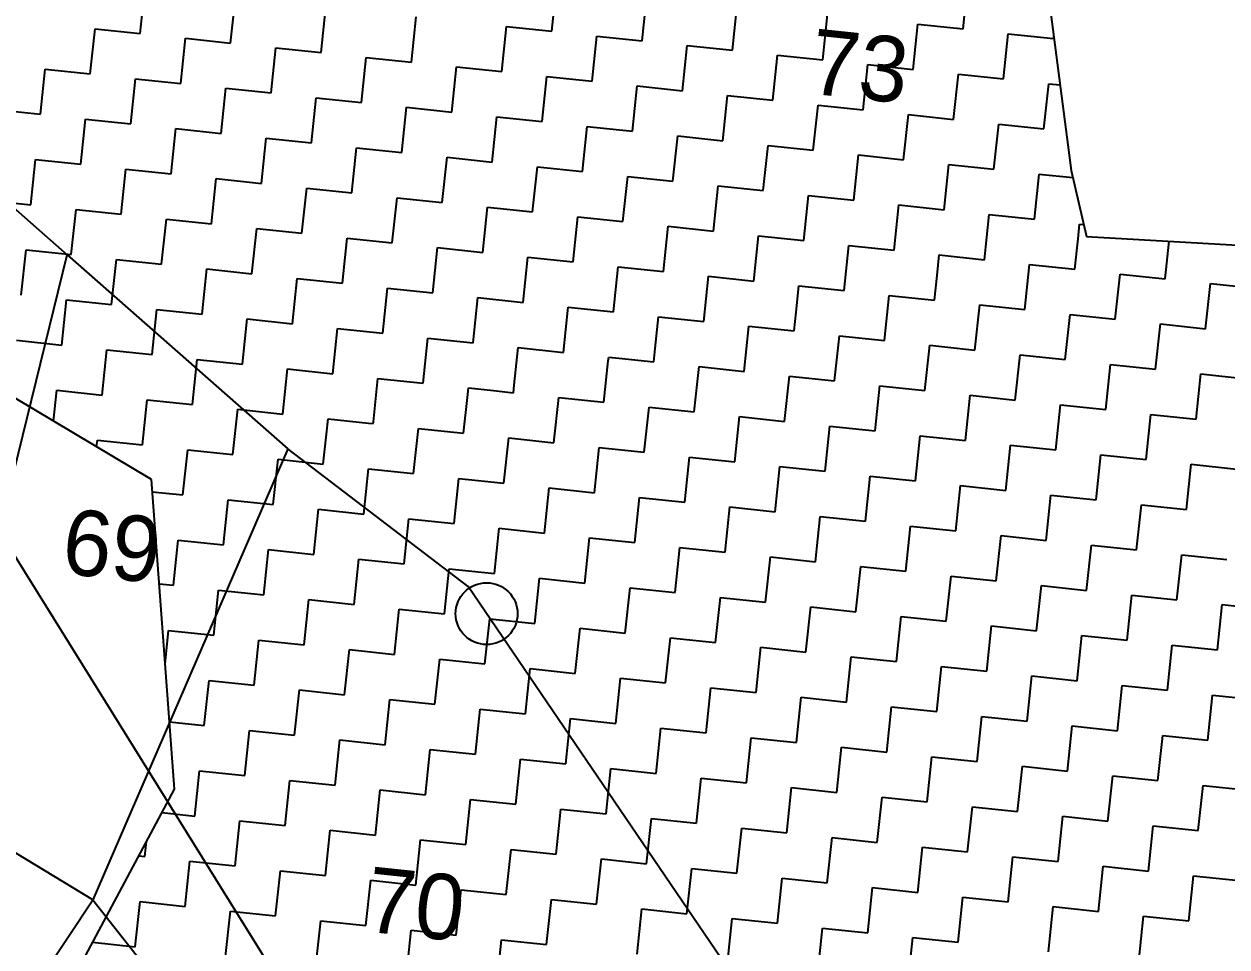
# Model space of a CAD drawing. Header units: metres. Extents: x 280481 to 282577, y 2046849 to 2049552.
# Drawn here: x 281837.7 to 282115.6, y 2048915.4 to 2049128.6 of the extents above; entities that cross this region are included whole.
import ezdxf
from ezdxf.enums import TextEntityAlignment as Align

# ---------------------------------------------------------------- set-up
doc = ezdxf.new("R2010")
doc.units = ezdxf.units.M
for name, color, linetype in [('POLY_HATCH', 12, 'Continuous'), ('POLY_PARCEL', 6, 'Continuous'), ('TEXT_PARCEL', 7, 'Continuous')]:
    doc.layers.add(name, color=color, linetype=linetype)
doc.styles.add('TEXT_MAP', font='KRDEV050.TTF')

# ---------------------------------------------------------------- blocks, each defined once
blk = doc.blocks.new('1253645985')
blk.add_circle((281405.541, 2048959.351), 1.714)
at = {"layer": 'POLY_HATCH', "linetype": 'Continuous'}
for p, q in [((281390.772, 2048993.746), (281391.365, 2048996.192)), ((281395.665, 2048992.56), (281396.258, 2048995.006)), ((281387.733, 2048991.892), (281388.326, 2048994.339)), ((281388.326, 2048994.339), (281390.772, 2048993.746)), ((281400.558, 2048991.374), (281401.151, 2048993.82)), ((281392.626, 2048990.706), (281393.219, 2048993.153)), ((281393.219, 2048993.153), (281395.665, 2048992.56)), ((281413.383, 2048990.855), (281413.976, 2048993.302)), ((281384.693, 2048990.039), (281385.286, 2048992.485)), ((281385.286, 2048992.485), (281387.733, 2048991.892)), ((281405.451, 2048990.188), (281406.044, 2048992.634)), ((281397.518, 2048989.52), (281398.111, 2048991.967)), ((281398.111, 2048991.967), (281400.558, 2048991.374)), ((281418.276, 2048989.669), (281418.869, 2048992.116)), ((281389.586, 2048988.853), (281390.179, 2048991.299)), ((281390.179, 2048991.299), (281392.626, 2048990.706)), ((281410.344, 2048989.002), (281410.937, 2048991.448)), ((281410.937, 2048991.448), (281413.383, 2048990.855)), ((281382.247, 2048990.632), (281384.693, 2048990.039)), ((281402.411, 2048988.334), (281403.004, 2048990.781)), ((281403.004, 2048990.781), (281405.451, 2048990.188)), ((281423.169, 2048988.484), (281423.762, 2048990.93)), ((281435.994, 2048987.965), (281436.587, 2048990.411)), ((281394.479, 2048987.667), (281395.072, 2048990.113)), ((281395.072, 2048990.113), (281397.518, 2048989.52)), ((281415.236, 2048987.816), (281415.829, 2048990.262)), ((281415.829, 2048990.262), (281418.276, 2048989.669)), ((281428.062, 2048987.298), (281428.655, 2048989.744)), ((281386.547, 2048986.999), (281387.14, 2048989.446)), ((281387.14, 2048989.446), (281389.586, 2048988.853)), ((281407.304, 2048987.148), (281407.897, 2048989.595)), ((281407.897, 2048989.595), (281410.344, 2048989.002)), ((281420.129, 2048986.63), (281420.722, 2048989.076)), ((281420.722, 2048989.076), (281423.169, 2048988.484)), ((281399.372, 2048986.481), (281399.965, 2048988.927)), ((281399.965, 2048988.927), (281402.411, 2048988.334)), ((281412.197, 2048985.963), (281412.79, 2048988.409)), ((281412.79, 2048988.409), (281415.236, 2048987.816)), ((281432.954, 2048986.112), (281433.547, 2048988.558)), ((281433.547, 2048988.558), (281435.994, 2048987.965)), ((281391.44, 2048985.813), (281392.033, 2048988.26)), ((281392.033, 2048988.26), (281394.479, 2048987.667)), ((281404.265, 2048985.295), (281404.858, 2048987.741)), ((281404.858, 2048987.741), (281407.304, 2048987.148)), ((281425.022, 2048985.444), (281425.615, 2048987.891)), ((281425.615, 2048987.891), (281428.062, 2048987.298)), ((281383.507, 2048985.146), (281384.1, 2048987.592)), ((281384.1, 2048987.592), (281386.547, 2048986.999)), ((281396.333, 2048984.628), (281396.926, 2048987.074)), ((281396.926, 2048987.074), (281399.372, 2048986.481)), ((281417.09, 2048984.777), (281417.683, 2048987.223)), ((281417.683, 2048987.223), (281420.129, 2048986.63)), ((281437.847, 2048984.926), (281438.44, 2048987.372)), ((281438.44, 2048987.372), (281440.887, 2048986.779)), ((281388.4, 2048983.96), (281388.993, 2048986.406)), ((281388.993, 2048986.406), (281391.44, 2048985.813)), ((281409.158, 2048984.109), (281409.751, 2048986.556)), ((281409.751, 2048986.556), (281412.197, 2048985.963)), ((281429.915, 2048984.258), (281430.508, 2048986.705)), ((281430.508, 2048986.705), (281432.954, 2048986.112)), ((281440.887, 2048986.779), (281440.913, 2048986.888)), ((281381.061, 2048985.739), (281383.507, 2048985.146)), ((281401.225, 2048983.442), (281401.818, 2048985.888)), ((281401.818, 2048985.888), (281404.265, 2048985.295)), ((281421.983, 2048983.591), (281422.576, 2048986.037)), ((281422.576, 2048986.037), (281425.022, 2048985.444)), ((281393.293, 2048982.774), (281393.886, 2048985.221)), ((281393.886, 2048985.221), (281396.333, 2048984.628)), ((281414.051, 2048982.923), (281414.643, 2048985.37)), ((281414.643, 2048985.37), (281417.09, 2048984.777)), ((281434.808, 2048983.072), (281435.401, 2048985.519)), ((281435.401, 2048985.519), (281437.847, 2048984.926)), ((281385.361, 2048982.107), (281385.954, 2048984.553)), ((281385.954, 2048984.553), (281388.4, 2048983.96)), ((281406.118, 2048982.256), (281406.711, 2048984.702)), ((281406.711, 2048984.702), (281409.158, 2048984.109)), ((281426.876, 2048982.405), (281427.469, 2048984.851)), ((281427.469, 2048984.851), (281429.915, 2048984.258)), ((281439.701, 2048981.886), (281440.294, 2048984.333)), ((281440.294, 2048984.333), (281440.908, 2048984.184)), ((281398.186, 2048981.588), (281398.779, 2048984.035)), ((281398.779, 2048984.035), (281401.225, 2048983.442)), ((281418.943, 2048981.737), (281419.536, 2048984.184)), ((281419.536, 2048984.184), (281421.983, 2048983.591)), ((281431.768, 2048981.219), (281432.361, 2048983.665)), ((281432.361, 2048983.665), (281434.808, 2048983.072)), ((281390.254, 2048980.921), (281390.847, 2048983.367)), ((281390.847, 2048983.367), (281393.293, 2048982.774)), ((281411.011, 2048981.07), (281411.604, 2048983.516)), ((281411.604, 2048983.516), (281414.051, 2048982.923)), ((281423.836, 2048980.551), (281424.429, 2048982.998)), ((281424.429, 2048982.998), (281426.876, 2048982.405)), ((281382.321, 2048980.253), (281382.914, 2048982.7)), ((281382.914, 2048982.7), (281385.361, 2048982.107)), ((281403.079, 2048980.402), (281403.672, 2048982.849)), ((281403.672, 2048982.849), (281406.118, 2048982.256)), ((281415.904, 2048979.884), (281416.497, 2048982.33)), ((281416.497, 2048982.33), (281418.943, 2048981.737)), ((281436.661, 2048980.033), (281437.254, 2048982.479)), ((281437.254, 2048982.479), (281439.701, 2048981.886)), ((281395.147, 2048979.735), (281395.74, 2048982.181)), ((281395.74, 2048982.181), (281398.186, 2048981.588)), ((281407.972, 2048979.216), (281408.565, 2048981.663)), ((281408.565, 2048981.663), (281411.011, 2048981.07)), ((281428.729, 2048979.365), (281429.322, 2048981.812)), ((281429.322, 2048981.812), (281431.768, 2048981.219)), ((281387.214, 2048979.067), (281387.807, 2048981.514)), ((281387.807, 2048981.514), (281390.254, 2048980.921)), ((281400.039, 2048978.549), (281400.632, 2048980.995)), ((281400.632, 2048980.995), (281403.079, 2048980.402)), ((281420.797, 2048978.698), (281421.39, 2048981.144)), ((281421.39, 2048981.144), (281423.836, 2048980.551)), ((281392.107, 2048977.881), (281392.7, 2048980.328)), ((281392.7, 2048980.328), (281395.147, 2048979.735)), ((281412.865, 2048978.03), (281413.458, 2048980.477)), ((281413.458, 2048980.477), (281415.904, 2048979.884)), ((281433.622, 2048978.179), (281434.215, 2048980.626)), ((281434.215, 2048980.626), (281436.661, 2048980.033)), ((281384.175, 2048977.214), (281384.768, 2048979.66)), ((281384.768, 2048979.66), (281387.214, 2048979.067)), ((281404.932, 2048977.363), (281405.525, 2048979.809)), ((281405.525, 2048979.809), (281407.972, 2048979.216)), ((281425.69, 2048977.512), (281426.283, 2048979.958)), ((281426.283, 2048979.958), (281428.729, 2048979.365)), ((281397, 2048976.695), (281397.593, 2048979.142)), ((281397.593, 2048979.142), (281400.039, 2048978.549)), ((281417.757, 2048976.844), (281418.35, 2048979.291)), ((281418.35, 2048979.291), (281420.797, 2048978.698)), ((281438.515, 2048976.993), (281439.108, 2048979.44)), ((281439.108, 2048979.44), (281440.937, 2048978.997)), ((281389.068, 2048976.028), (281389.661, 2048978.474)), ((281389.661, 2048978.474), (281392.107, 2048977.881)), ((281409.825, 2048976.177), (281410.418, 2048978.623)), ((281410.418, 2048978.623), (281412.865, 2048978.03)), ((281430.583, 2048976.326), (281431.176, 2048978.772)), ((281431.176, 2048978.772), (281433.622, 2048978.179)), ((281381.728, 2048977.807), (281384.175, 2048977.214)), ((281401.893, 2048975.509), (281402.486, 2048977.956)), ((281402.486, 2048977.956), (281404.932, 2048977.363)), ((281422.65, 2048975.658), (281423.243, 2048978.105)), ((281423.243, 2048978.105), (281425.69, 2048977.512)), ((281393.961, 2048974.842), (281394.554, 2048977.288)), ((281394.554, 2048977.288), (281397, 2048976.695)), ((281414.718, 2048974.991), (281415.311, 2048977.437)), ((281415.311, 2048977.437), (281417.757, 2048976.844)), ((281435.475, 2048975.14), (281436.068, 2048977.586)), ((281436.068, 2048977.586), (281438.515, 2048976.993)), ((281386.028, 2048974.174), (281386.621, 2048976.621)), ((281386.621, 2048976.621), (281389.068, 2048976.028)), ((281406.786, 2048974.323), (281407.379, 2048976.77)), ((281407.379, 2048976.77), (281409.825, 2048976.177)), ((281427.543, 2048974.472), (281428.136, 2048976.919)), ((281428.136, 2048976.919), (281430.583, 2048976.326)), ((281440.768, 2048975.603), (281440.961, 2048976.4)), ((281440.961, 2048976.4), (281441.188, 2048976.345)), ((281398.853, 2048973.656), (281399.446, 2048976.102)), ((281399.446, 2048976.102), (281401.893, 2048975.509)), ((281419.611, 2048973.805), (281420.204, 2048976.251)), ((281420.204, 2048976.251), (281422.65, 2048975.658)), ((281432.76, 2048974.624), (281433.029, 2048975.733)), ((281433.029, 2048975.733), (281435.475, 2048975.14)), ((281390.921, 2048972.988), (281391.514, 2048975.435)), ((281391.514, 2048975.435), (281393.961, 2048974.842)), ((281411.679, 2048973.137), (281412.272, 2048975.584)), ((281412.272, 2048975.584), (281414.718, 2048974.991)), ((281424.753, 2048973.646), (281425.097, 2048975.065)), ((281425.097, 2048975.065), (281427.543, 2048974.472)), ((281440.368, 2048973.954), (281440.768, 2048975.603)), ((281383.175, 2048973.088), (281383.582, 2048974.767)), ((281383.582, 2048974.767), (281386.028, 2048974.174)), ((281403.746, 2048972.47), (281404.339, 2048974.916)), ((281404.339, 2048974.916), (281406.786, 2048974.323)), ((281416.745, 2048972.667), (281417.164, 2048974.398)), ((281417.164, 2048974.398), (281419.611, 2048973.805)), ((281432.436, 2048973.286), (281432.76, 2048974.624)), ((281437.329, 2048972.101), (281437.922, 2048974.547)), ((281437.922, 2048974.547), (281440.368, 2048973.954)), ((281445.261, 2048972.768), (281445.754, 2048974.801)), ((281395.814, 2048971.802), (281396.407, 2048974.249)), ((281396.407, 2048974.249), (281398.853, 2048973.656)), ((281408.737, 2048971.688), (281409.232, 2048973.73)), ((281409.232, 2048973.73), (281411.679, 2048973.137)), ((281424.504, 2048972.619), (281424.753, 2048973.646)), ((281429.397, 2048971.433), (281429.99, 2048973.879)), ((281429.99, 2048973.879), (281432.436, 2048973.286)), ((281387.882, 2048971.135), (281388.475, 2048973.581)), ((281388.475, 2048973.581), (281390.921, 2048972.988)), ((281400.73, 2048970.71), (281401.3, 2048973.063)), ((281401.3, 2048973.063), (281403.746, 2048972.47)), ((281421.464, 2048970.766), (281422.057, 2048973.212)), ((281422.057, 2048973.212), (281424.504, 2048972.619)), ((281442.222, 2048970.915), (281442.815, 2048973.361)), ((281442.815, 2048973.361), (281445.261, 2048972.768)), ((281392.775, 2048969.949), (281393.368, 2048972.395)), ((281393.368, 2048972.395), (281395.814, 2048971.802)), ((281413.532, 2048970.098), (281414.076, 2048972.341)), ((281414.076, 2048972.341), (281414.125, 2048972.544)), ((281414.125, 2048972.544), (281414.667, 2048972.413)), ((281414.667, 2048972.413), (281416.571, 2048971.951)), ((281416.571, 2048971.951), (281416.745, 2048972.667)), ((281434.289, 2048970.247), (281434.882, 2048972.694)), ((281434.882, 2048972.694), (281437.329, 2048972.101)), ((281385.347, 2048971.363), (281385.435, 2048971.728)), ((281385.435, 2048971.728), (281387.882, 2048971.135)), ((281406.068, 2048971.362), (281406.193, 2048971.877)), ((281406.193, 2048971.877), (281407.563, 2048971.545)), ((281408.639, 2048971.284), (281408.737, 2048971.688)), ((281426.357, 2048969.58), (281426.95, 2048972.026)), ((281426.95, 2048972.026), (281429.397, 2048971.433)), ((281447.115, 2048969.729), (281447.708, 2048972.175)), ((281447.708, 2048972.175), (281450.154, 2048971.582)), ((281398.06, 2048970.383), (281398.261, 2048971.209)), ((281398.261, 2048971.209), (281400.459, 2048970.677)), ((281405.6, 2048969.431), (281406.068, 2048971.362)), ((281407.563, 2048971.545), (281408.639, 2048971.284)), ((281418.425, 2048968.912), (281419.018, 2048971.358)), ((281419.018, 2048971.358), (281421.464, 2048970.766)), ((281439.182, 2048969.061), (281439.775, 2048971.508)), ((281439.775, 2048971.508), (281442.222, 2048970.915)), ((281390.053, 2048969.405), (281390.328, 2048970.542)), ((281390.328, 2048970.542), (281392.775, 2048969.949)), ((281397.668, 2048968.763), (281398.06, 2048970.383)), ((281400.459, 2048970.677), (281400.707, 2048970.616)), ((281400.707, 2048970.616), (281400.73, 2048970.71)), ((281410.493, 2048968.245), (281411.086, 2048970.691)), ((281411.086, 2048970.691), (281413.532, 2048970.098)), ((281431.25, 2048968.394), (281431.843, 2048970.84)), ((281431.843, 2048970.84), (281434.289, 2048970.247)), ((281444.075, 2048967.875), (281444.668, 2048970.322)), ((281444.668, 2048970.322), (281447.115, 2048969.729)), ((281402.56, 2048967.577), (281403.153, 2048970.023)), ((281403.153, 2048970.023), (281405.6, 2048969.431)), ((281423.318, 2048967.726), (281423.911, 2048970.173)), ((281423.911, 2048970.173), (281426.357, 2048969.58)), ((281436.143, 2048967.208), (281436.736, 2048969.654)), ((281436.736, 2048969.654), (281439.182, 2048969.061)), ((281389.735, 2048968.096), (281390.053, 2048969.405)), ((281394.628, 2048966.91), (281395.221, 2048969.356)), ((281395.221, 2048969.356), (281397.668, 2048968.763)), ((281415.386, 2048967.059), (281415.978, 2048969.505)), ((281415.978, 2048969.505), (281418.425, 2048968.912)), ((281428.211, 2048966.54), (281428.804, 2048968.987)), ((281428.804, 2048968.987), (281431.25, 2048968.394)), ((281388.073, 2048968.498), (281389.735, 2048968.096)), ((281407.453, 2048966.391), (281408.046, 2048968.838)), ((281408.046, 2048968.838), (281410.493, 2048968.245)), ((281420.278, 2048965.873), (281420.871, 2048968.319)), ((281420.871, 2048968.319), (281423.318, 2048967.726)), ((281441.036, 2048966.022), (281441.629, 2048968.468)), ((281441.629, 2048968.468), (281444.075, 2048967.875)), ((281399.521, 2048965.724), (281400.114, 2048968.17)), ((281400.114, 2048968.17), (281402.56, 2048967.577)), ((281412.346, 2048965.205), (281412.939, 2048967.652)), ((281412.939, 2048967.652), (281415.386, 2048967.059)), ((281433.104, 2048965.354), (281433.696, 2048967.801)), ((281433.696, 2048967.801), (281436.143, 2048967.208)), ((281391.589, 2048965.056), (281392.182, 2048967.503)), ((281392.182, 2048967.503), (281394.628, 2048966.91)), ((281404.414, 2048964.538), (281405.007, 2048966.984)), ((281405.007, 2048966.984), (281407.453, 2048966.391)), ((281425.171, 2048964.687), (281425.764, 2048967.133)), ((281425.764, 2048967.133), (281428.211, 2048966.54)), ((281445.929, 2048964.836), (281446.522, 2048967.282)), ((281446.522, 2048967.282), (281448.968, 2048966.689)), ((281396.482, 2048963.87), (281397.075, 2048966.317)), ((281397.075, 2048966.317), (281399.521, 2048965.724)), ((281417.239, 2048964.019), (281417.832, 2048966.466)), ((281417.832, 2048966.466), (281420.278, 2048965.873)), ((281437.996, 2048964.168), (281438.589, 2048966.615)), ((281438.589, 2048966.615), (281441.036, 2048966.022)), ((281388.549, 2048963.203), (281389.142, 2048965.649)), ((281389.142, 2048965.649), (281391.589, 2048965.056)), ((281409.307, 2048963.352), (281409.9, 2048965.798)), ((281409.9, 2048965.798), (281412.346, 2048965.205)), ((281430.064, 2048963.501), (281430.657, 2048965.947)), ((281430.657, 2048965.947), (281433.104, 2048965.354)), ((281401.374, 2048962.684), (281401.967, 2048965.131)), ((281401.967, 2048965.131), (281404.414, 2048964.538)), ((281422.132, 2048962.833), (281422.725, 2048965.28)), ((281422.725, 2048965.28), (281425.171, 2048964.687)), ((281442.889, 2048962.982), (281443.482, 2048965.429)), ((281443.482, 2048965.429), (281445.929, 2048964.836)), ((281393.442, 2048962.017), (281394.035, 2048964.463)), ((281394.035, 2048964.463), (281396.482, 2048963.87)), ((281414.2, 2048962.166), (281414.793, 2048964.612)), ((281414.793, 2048964.612), (281417.239, 2048964.019)), ((281434.957, 2048962.315), (281435.55, 2048964.761)), ((281435.55, 2048964.761), (281437.996, 2048964.168)), ((281406.267, 2048961.498), (281406.86, 2048963.945)), ((281406.86, 2048963.945), (281409.307, 2048963.352)), ((281427.025, 2048961.647), (281427.618, 2048964.094)), ((281427.618, 2048964.094), (281430.064, 2048963.501)), ((281387.774, 2048963.391), (281388.549, 2048963.203)), ((281398.335, 2048960.831), (281398.928, 2048963.277)), ((281398.928, 2048963.277), (281401.374, 2048962.684)), ((281419.092, 2048960.98), (281419.685, 2048963.426)), ((281419.685, 2048963.426), (281422.132, 2048962.833)), ((281439.85, 2048961.129), (281440.443, 2048963.575)), ((281440.443, 2048963.575), (281442.889, 2048962.982)), ((281390.403, 2048960.163), (281390.996, 2048962.61)), ((281390.996, 2048962.61), (281393.442, 2048962.017)), ((281411.16, 2048960.312), (281411.753, 2048962.759)), ((281411.753, 2048962.759), (281414.2, 2048962.166)), ((281431.918, 2048960.461), (281432.511, 2048962.908)), ((281432.511, 2048962.908), (281434.957, 2048962.315)), ((281444.743, 2048959.943), (281445.336, 2048962.389)), ((281445.336, 2048962.389), (281447.782, 2048961.796)), ((281403.228, 2048959.645), (281403.821, 2048962.091)), ((281403.821, 2048962.091), (281406.267, 2048961.498)), ((281423.985, 2048959.794), (281424.578, 2048962.24)), ((281424.578, 2048962.24), (281427.025, 2048961.647)), ((281436.81, 2048959.275), (281437.403, 2048961.722)), ((281437.403, 2048961.722), (281439.85, 2048961.129)), ((281395.296, 2048958.977), (281395.889, 2048961.424)), ((281395.889, 2048961.424), (281398.335, 2048960.831)), ((281416.053, 2048959.126), (281416.646, 2048961.573)), ((281416.646, 2048961.573), (281419.092, 2048960.98)), ((281428.878, 2048958.608), (281429.471, 2048961.054)), ((281429.471, 2048961.054), (281431.918, 2048960.461)), ((281387.513, 2048958.927), (281387.956, 2048960.756)), ((281387.956, 2048960.756), (281390.403, 2048960.163)), ((281408.121, 2048958.459), (281408.714, 2048960.905)), ((281408.714, 2048960.905), (281411.16, 2048960.312)), ((281420.946, 2048957.94), (281421.539, 2048960.387)), ((281421.539, 2048960.387), (281423.985, 2048959.794)), ((281441.703, 2048958.089), (281442.296, 2048960.536)), ((281442.296, 2048960.536), (281444.743, 2048959.943)), ((281400.188, 2048957.791), (281400.781, 2048960.238)), ((281400.781, 2048960.238), (281403.228, 2048959.645)), ((281413.014, 2048957.273), (281413.607, 2048959.719)), ((281413.607, 2048959.719), (281416.053, 2048959.126)), ((281433.771, 2048957.422), (281434.364, 2048959.868)), ((281434.364, 2048959.868), (281436.81, 2048959.275)), ((281392.256, 2048957.124), (281392.849, 2048959.57)), ((281392.849, 2048959.57), (281395.296, 2048958.977)), ((281405.081, 2048956.605), (281405.674, 2048959.052)), ((281405.674, 2048959.052), (281408.121, 2048958.459)), ((281425.839, 2048956.754), (281426.432, 2048959.201)), ((281426.432, 2048959.201), (281428.878, 2048958.608)), ((281397.149, 2048955.938), (281397.742, 2048958.384)), ((281397.742, 2048958.384), (281400.188, 2048957.791)), ((281417.906, 2048956.087), (281418.499, 2048958.533)), ((281418.499, 2048958.533), (281420.946, 2048957.94)), ((281438.664, 2048956.236), (281439.257, 2048958.682)), ((281439.257, 2048958.682), (281441.703, 2048958.089)), ((281389.217, 2048955.27), (281389.81, 2048957.717)), ((281389.81, 2048957.717), (281392.256, 2048957.124)), ((281409.974, 2048955.419), (281410.567, 2048957.866)), ((281410.567, 2048957.866), (281413.014, 2048957.273)), ((281430.732, 2048955.569), (281431.325, 2048958.015)), ((281431.325, 2048958.015), (281433.771, 2048957.422)), ((281402.042, 2048954.752), (281402.635, 2048957.198)), ((281402.635, 2048957.198), (281405.081, 2048956.605)), ((281422.799, 2048954.901), (281423.392, 2048957.347)), ((281423.392, 2048957.347), (281425.839, 2048956.754)), ((281443.557, 2048955.05), (281444.15, 2048957.496)), ((281444.15, 2048957.496), (281446.596, 2048956.904)), ((281394.11, 2048954.084), (281394.703, 2048956.531)), ((281394.703, 2048956.531), (281397.149, 2048955.938)), ((281414.867, 2048954.233), (281415.46, 2048956.68)), ((281415.46, 2048956.68), (281417.906, 2048956.087)), ((281435.624, 2048954.383), (281436.217, 2048956.829)), ((281436.217, 2048956.829), (281438.664, 2048956.236)), ((281387.326, 2048955.729), (281389.217, 2048955.27)), ((281406.935, 2048953.566), (281407.528, 2048956.012)), ((281407.528, 2048956.012), (281409.974, 2048955.419)), ((281427.692, 2048953.715), (281428.285, 2048956.161)), ((281428.285, 2048956.161), (281430.732, 2048955.569)), ((281399.003, 2048952.898), (281399.596, 2048955.345)), ((281399.596, 2048955.345), (281402.042, 2048954.752)), ((281419.76, 2048953.048), (281420.353, 2048955.494)), ((281420.353, 2048955.494), (281422.799, 2048954.901)), ((281440.517, 2048953.197), (281441.11, 2048955.643)), ((281441.11, 2048955.643), (281443.557, 2048955.05)), ((281391.07, 2048952.231), (281391.663, 2048954.677)), ((281391.663, 2048954.677), (281394.11, 2048954.084)), ((281411.828, 2048952.38), (281412.421, 2048954.826)), ((281412.421, 2048954.826), (281414.867, 2048954.233)), ((281432.585, 2048952.529), (281433.178, 2048954.976)), ((281433.178, 2048954.976), (281435.624, 2048954.383)), ((281445.41, 2048952.011), (281446.003, 2048954.457)), ((281446.003, 2048954.457), (281448.45, 2048953.864)), ((281403.895, 2048951.713), (281404.488, 2048954.159)), ((281404.488, 2048954.159), (281406.935, 2048953.566)), ((281424.653, 2048951.862), (281425.246, 2048954.308)), ((281425.246, 2048954.308), (281427.692, 2048953.715)), ((281437.478, 2048951.343), (281438.071, 2048953.79)), ((281438.071, 2048953.79), (281440.517, 2048953.197)), ((281395.963, 2048951.045), (281396.556, 2048953.491)), ((281396.556, 2048953.491), (281399.003, 2048952.898)), ((281416.721, 2048951.194), (281417.314, 2048953.641)), ((281417.314, 2048953.641), (281419.76, 2048953.048)), ((281429.546, 2048950.676), (281430.139, 2048953.122)), ((281430.139, 2048953.122), (281432.585, 2048952.529)), ((281388.031, 2048950.378), (281388.624, 2048952.824)), ((281388.624, 2048952.824), (281391.07, 2048952.231)), ((281408.788, 2048950.527), (281409.381, 2048952.973)), ((281409.381, 2048952.973), (281411.828, 2048952.38)), ((281421.613, 2048950.008), (281422.206, 2048952.455)), ((281422.206, 2048952.455), (281424.653, 2048951.862)), ((281442.371, 2048950.157), (281442.964, 2048952.604)), ((281442.964, 2048952.604), (281445.41, 2048952.011)), ((281400.856, 2048949.859), (281401.449, 2048952.306)), ((281401.449, 2048952.306), (281403.895, 2048951.713)), ((281413.681, 2048949.341), (281414.274, 2048951.787)), ((281414.274, 2048951.787), (281416.721, 2048951.194)), ((281434.439, 2048949.49), (281435.031, 2048951.936)), ((281435.031, 2048951.936), (281437.478, 2048951.343)), ((281392.924, 2048949.192), (281393.517, 2048951.638)), ((281393.517, 2048951.638), (281395.963, 2048951.045)), ((281405.749, 2048948.673), (281406.342, 2048951.12)), ((281406.342, 2048951.12), (281408.788, 2048950.527)), ((281426.506, 2048948.822), (281427.099, 2048951.269)), ((281427.099, 2048951.269), (281429.546, 2048950.676)), ((281386.251, 2048950.809), (281388.031, 2048950.378)), ((281397.817, 2048948.006), (281398.41, 2048950.452)), ((281398.41, 2048950.452), (281400.856, 2048949.859)), ((281418.574, 2048948.155), (281419.167, 2048950.601)), ((281419.167, 2048950.601), (281421.613, 2048950.008)), ((281439.331, 2048948.304), (281439.924, 2048950.75)), ((281439.924, 2048950.75), (281442.371, 2048950.157)), ((281389.884, 2048947.338), (281390.477, 2048949.785)), ((281390.477, 2048949.785), (281392.924, 2048949.192)), ((281410.642, 2048947.487), (281411.235, 2048949.934)), ((281411.235, 2048949.934), (281413.681, 2048949.341)), ((281431.399, 2048947.636), (281431.992, 2048950.083)), ((281431.992, 2048950.083), (281434.439, 2048949.49)), ((281384.991, 2048948.524), (281385.186, 2048949.325)), ((281402.709, 2048946.82), (281403.302, 2048949.266)), ((281403.302, 2048949.266), (281405.749, 2048948.673)), ((281423.467, 2048946.969), (281424.06, 2048949.415)), ((281424.06, 2048949.415), (281426.506, 2048948.822)), ((281444.224, 2048947.118), (281444.817, 2048949.564)), ((281444.817, 2048949.564), (281447.264, 2048948.971)), ((281384.667, 2048948.603), (281384.991, 2048948.524)), ((281394.777, 2048946.152), (281395.37, 2048948.599)), ((281395.37, 2048948.599), (281397.817, 2048948.006)), ((281415.535, 2048946.301), (281416.128, 2048948.748)), ((281416.128, 2048948.748), (281418.574, 2048948.155)), ((281436.292, 2048946.45), (281436.885, 2048948.897)), ((281436.885, 2048948.897), (281439.331, 2048948.304)), ((281386.845, 2048945.485), (281387.438, 2048947.931)), ((281387.438, 2048947.931), (281389.884, 2048947.338)), ((281407.602, 2048945.634), (281408.195, 2048948.08)), ((281408.195, 2048948.08), (281410.642, 2048947.487)), ((281428.36, 2048945.783), (281428.953, 2048948.229)), ((281428.953, 2048948.229), (281431.399, 2048947.636)), ((281441.185, 2048945.264), (281441.778, 2048947.711)), ((281441.778, 2048947.711), (281444.224, 2048947.118)), ((281399.67, 2048944.966), (281400.263, 2048947.413)), ((281400.263, 2048947.413), (281402.709, 2048946.82)), ((281420.427, 2048945.115), (281421.02, 2048947.562)), ((281421.02, 2048947.562), (281423.467, 2048946.969)), ((281433.253, 2048944.597), (281433.846, 2048947.043)), ((281433.846, 2048947.043), (281436.292, 2048946.45)), ((281391.738, 2048944.299), (281392.331, 2048946.745)), ((281392.331, 2048946.745), (281394.777, 2048946.152)), ((281412.495, 2048944.448), (281413.088, 2048946.894)), ((281413.088, 2048946.894), (281415.535, 2048946.301)), ((281425.32, 2048943.929), (281425.913, 2048946.376)), ((281425.913, 2048946.376), (281428.36, 2048945.783)), ((281383.806, 2048943.631), (281384.398, 2048946.078)), ((281384.398, 2048946.078), (281386.845, 2048945.485)), ((281404.563, 2048943.78), (281405.156, 2048946.227)), ((281405.156, 2048946.227), (281407.602, 2048945.634)), ((281417.388, 2048943.262), (281417.981, 2048945.708)), ((281417.981, 2048945.708), (281420.427, 2048945.115)), ((281438.145, 2048943.411), (281438.738, 2048945.857)), ((281438.738, 2048945.857), (281441.185, 2048945.264)), ((281396.631, 2048943.113), (281397.224, 2048945.559)), ((281397.224, 2048945.559), (281399.67, 2048944.966)), ((281409.456, 2048942.594), (281410.049, 2048945.041)), ((281410.049, 2048945.041), (281412.495, 2048944.448)), ((281430.213, 2048942.743), (281430.806, 2048945.19)), ((281430.806, 2048945.19), (281433.253, 2048944.597)), ((281388.698, 2048942.445), (281389.291, 2048944.892)), ((281389.291, 2048944.892), (281391.738, 2048944.299)), ((281401.524, 2048941.927), (281402.116, 2048944.373)), ((281402.116, 2048944.373), (281404.563, 2048943.78)), ((281422.281, 2048942.076), (281422.874, 2048944.522)), ((281422.874, 2048944.522), (281425.32, 2048943.929)), ((281443.038, 2048942.225), (281443.631, 2048944.671)), ((281443.631, 2048944.671), (281446.078, 2048944.078)), ((281381.497, 2048944.191), (281383.806, 2048943.631)), ((281393.591, 2048941.259), (281394.184, 2048943.706)), ((281394.184, 2048943.706), (281396.631, 2048943.113)), ((281414.349, 2048941.408), (281414.942, 2048943.855)), ((281414.942, 2048943.855), (281417.388, 2048943.262)), ((281435.106, 2048941.557), (281435.699, 2048944.004)), ((281435.699, 2048944.004), (281438.145, 2048943.411)), ((281406.416, 2048940.741), (281407.009, 2048943.187)), ((281407.009, 2048943.187), (281409.456, 2048942.594)), ((281427.174, 2048940.89), (281427.767, 2048943.336)), ((281427.767, 2048943.336), (281430.213, 2048942.743)), ((281398.484, 2048940.073), (281399.077, 2048942.52)), ((281399.077, 2048942.52), (281401.524, 2048941.927)), ((281419.241, 2048940.222), (281419.834, 2048942.669)), ((281419.834, 2048942.669), (281422.281, 2048942.076)), ((281439.999, 2048940.371), (281440.592, 2048942.818)), ((281440.592, 2048942.818), (281443.038, 2048942.225)), ((281411.309, 2048939.555), (281411.902, 2048942.001)), ((281411.902, 2048942.001), (281414.349, 2048941.408)), ((281432.067, 2048939.704), (281432.66, 2048942.15)), ((281432.66, 2048942.15), (281435.106, 2048941.557)), ((281403.377, 2048938.887), (281403.97, 2048941.334)), ((281403.97, 2048941.334), (281406.416, 2048940.741)), ((281424.134, 2048939.036), (281424.727, 2048941.483)), ((281424.727, 2048941.483), (281427.174, 2048940.89)), ((281416.202, 2048938.369), (281416.795, 2048940.815)), ((281416.795, 2048940.815), (281419.241, 2048940.222)), ((281436.959, 2048938.518), (281437.552, 2048940.964)), ((281437.552, 2048940.964), (281439.999, 2048940.371)), ((281429.027, 2048937.851), (281429.62, 2048940.297)), ((281429.62, 2048940.297), (281432.067, 2048939.704)), ((281441.852, 2048937.332), (281442.445, 2048939.779)), ((281442.445, 2048939.779), (281444.892, 2048939.186)), ((281421.095, 2048937.183), (281421.688, 2048939.629)), ((281421.688, 2048939.629), (281424.134, 2048939.036)), ((281433.92, 2048936.665), (281434.513, 2048939.111)), ((281434.513, 2048939.111), (281436.959, 2048938.518)), ((281425.988, 2048935.997), (281426.581, 2048938.443)), ((281426.581, 2048938.443), (281429.027, 2048937.851)), ((281438.813, 2048935.479), (281439.406, 2048937.925)), ((281439.406, 2048937.925), (281441.852, 2048937.332))]:
    blk.add_line(p, q, dxfattribs=at)
at = {"layer": 'POLY_HATCH'}
for p, q in [((281440.924, 2048992.204), (281440.898, 2048979.407)), ((281440.898, 2048979.407), (281441.253, 2048975.662)), ((281388.112, 2048969.168), (281378.154, 2048977.075)), ((281441.253, 2048975.662), (281451.145, 2048973.769)), ((281387.107, 2048952), (281388.112, 2048969.168)), ((281378.153, 2048939.536), (281387.107, 2048952))]:
    blk.add_line(p, q, dxfattribs=at)
at = {"layer": 'POLY_PARCEL'}
for p, q in [((281366.419, 2049003.554), (281385.142, 2048982.133)), ((281373.723, 2048953.033), (281385.142, 2048982.133)), ((281385.142, 2048982.133), (281395.835, 2048969.867)), ((281395.835, 2048969.867), (281381.824, 2048946.517)), ((281404.724, 2048960.979), (281395.835, 2048969.867)), ((281419.57, 2048931.393), (281404.724, 2048960.979)), ((281381.824, 2048946.517), (281373.723, 2048953.033)), ((281366.174, 2048928.706), (281381.824, 2048946.517)), ((281381.824, 2048946.517), (281400.859, 2048914.493))]:
    blk.add_line(p, q, dxfattribs=at)
at = {"layer": 'TEXT_PARCEL', "style": 'TEXT_MAP'}
for s, p in [('73', (281429.614, 2048984.929)), ('69', (281385.041, 2048964.062)), ('70', (281399.093, 2048942.17))]:
    blk.add_text(s, height=3.6249, rotation=346.3752, dxfattribs=at).set_placement(p, align=Align.CENTER)
blk = doc.blocks.new('598745621')
at = {"layer": 'POLY_PARCEL'}
blk.add_lwpolyline([(281907.84, 2048889.56), (281803.57, 2049057.22), (281750.73, 2049154.96), (281742.29, 2049133.3), (281698.07, 2049027.24), (281647.38, 2048914.06)], dxfattribs=at)

msp = doc.modelspace()

# ---------------------------------------------------------------- block references
at = {"xscale": 4.169557230487542, "yscale": 4.169557230487542, "zscale": 4.169557230487542, "rotation": 7.59882752245663}
msp.add_blockref('1253645985', (248638.58, -6574393.58), dxfattribs=at)
msp.add_blockref('598745621', (0, 0))

doc.saveas('drawing.dxf')
